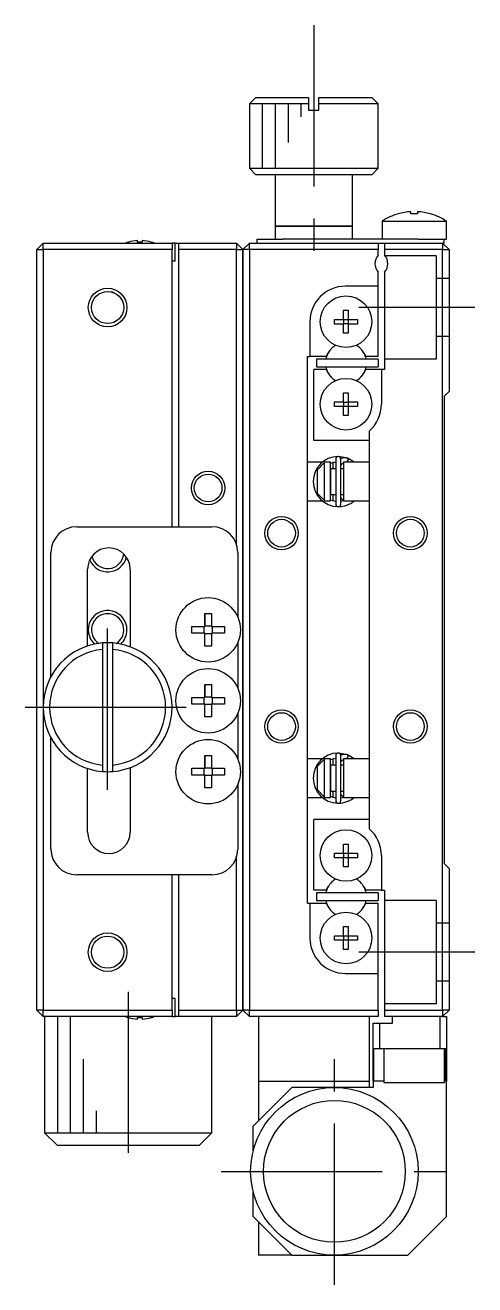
# Model space of a CAD drawing. Extents: x 36 to 360, y 45 to 263.
# Drawn here: x 212.1 to 247, y 116.1 to 213.8 of the extents above; entities that cross this region are included whole.
import ezdxf

# ---------------------------------------------------------------- set-up
doc = ezdxf.new("R2010")
doc.units = 0
doc.header["$LTSCALE"] = 10
doc.linetypes.add('CENTER', pattern=[2, 1.25, -0.25, 0.25, -0.25])
doc.linetypes.add('DASHED', pattern=[3.5, 2, -1.5])
doc.layers.get('0').update_dxf_attribs({"linetype": 'CONTINUOUS'})
doc.layers.add('CENTER', color=1, linetype='CENTER')

msp = doc.modelspace()

# ---------------------------------------------------------------- linework, layer by layer
at = {"color": 7, "linetype": 'CONTINUOUS'}
for p, q in [((229.968693, 208.179328), (229.468693, 207.679328)), ((229.968693, 208.179328), (234.068693, 208.179328)), ((234.068693, 208.179328), (234.068693, 207.679328)), ((234.868693, 208.179328), (238.968693, 208.179328)), ((234.868693, 207.679328), (234.868693, 208.179328)), ((239.468693, 207.679328), (238.968693, 208.179328)), ((234.068693, 207.679328), (229.468693, 207.679328)), ((229.468693, 207.679328), (229.468693, 202.679328)), ((234.068693, 207.679328), (234.068693, 207.179328)), ((234.068693, 207.179328), (234.868693, 207.179328)), ((239.468693, 207.679328), (234.868693, 207.679328)), ((234.868693, 207.179328), (234.868693, 207.679328)), ((239.468693, 202.679328), (239.468693, 207.679328)), ((229.468693, 202.679328), (234.468693, 202.679328)), ((229.468693, 202.679328), (229.968693, 202.179328)), ((234.468693, 202.679328), (239.468693, 202.679328)), ((238.968693, 202.179328), (239.468693, 202.679328)), ((234.468693, 202.179328), (229.968693, 202.179328)), ((231.468693, 202.179328), (231.468693, 198.179328)), ((238.968693, 202.179328), (234.468693, 202.179328)), ((237.468693, 198.179328), (237.468693, 202.179328)), ((242.008693, 199.141909), (242.008693, 199.314281)), ((242.528693, 199.314281), (242.528693, 199.141909)), ((239.768693, 198.570986), (244.768693, 198.570986)), ((239.768693, 198.570986), (239.768693, 197.179328)), ((241.010103, 199.141909), (241.00676, 199.148764)), ((242.528693, 199.141909), (242.008693, 199.141909)), ((243.530626, 199.148764), (243.527282, 199.141909)), ((244.768693, 197.179328), (244.768693, 198.570986)), ((231.468693, 198.179328), (234.468693, 198.179328)), ((237.468693, 198.179328), (231.468693, 198.179328)), ((231.468693, 198.179328), (231.468693, 197.179328)), ((234.468693, 198.179328), (237.468693, 198.179328)), ((237.468693, 197.179328), (237.468693, 198.179328)), ((212.968693, 196.379328), (213.468693, 196.879328)), ((212.968693, 196.379328), (213.468693, 196.379328)), ((212.968693, 137.379328), (212.968693, 196.379328)), ((213.468693, 196.379328), (213.468693, 196.879328)), ((213.468693, 196.879328), (223.468693, 196.879328)), ((223.468693, 196.379328), (213.468693, 196.379328)), ((213.468693, 196.379328), (213.468693, 160.879328)), ((220.082332, 196.94885), (220.080077, 196.953472)), ((220.788693, 196.94885), (220.788693, 197.069187)), ((221.148693, 196.94885), (220.788693, 196.94885)), ((221.148693, 197.069187), (221.148693, 196.94885)), ((221.857309, 196.953472), (221.855054, 196.94885)), ((223.468693, 196.879328), (223.468693, 196.379328)), ((223.718693, 196.879328), (223.468693, 196.879328)), ((223.468693, 174.879328), (223.468693, 196.379328)), ((223.718693, 195.479328), (223.718693, 196.879328)), ((223.718693, 196.879328), (223.968693, 196.879328)), ((223.968693, 196.879328), (223.968693, 196.379328)), ((223.968693, 196.879328), (228.468693, 196.879328)), ((228.468693, 196.379328), (223.968693, 196.379328)), ((223.968693, 196.379328), (223.968693, 174.879328)), ((228.468693, 196.879328), (228.468693, 196.379328)), ((228.468693, 196.879328), (228.968693, 196.379328)), ((228.468693, 173.503828), (228.468693, 196.379328)), ((228.468693, 196.379328), (228.968693, 196.379328)), ((229.468693, 196.879328), (228.968693, 196.379328)), ((228.968693, 196.379328), (228.968693, 137.379328)), ((229.468693, 196.379328), (228.968693, 196.379328)), ((228.968693, 137.379328), (228.968693, 196.379328)), ((229.468693, 196.379328), (229.468693, 196.879328)), ((229.468693, 196.879328), (239.468693, 196.879328)), ((229.468693, 196.379328), (229.468693, 137.379328)), ((239.468693, 196.379328), (229.468693, 196.379328)), ((230.068693, 196.879328), (230.068693, 197.179328)), ((230.068693, 197.179328), (232.068693, 197.179328)), ((241.193693, 197.179328), (232.068693, 197.179328)), ((239.468693, 196.879328), (239.968693, 196.879328)), ((239.468693, 196.879328), (239.468693, 196.379328)), ((239.468693, 195.940766), (239.468693, 196.379328)), ((239.968693, 196.879328), (239.968693, 196.379328)), ((239.968693, 196.879328), (244.468693, 196.879328)), ((244.468693, 196.379328), (239.968693, 196.379328)), ((239.968693, 196.379328), (239.968693, 195.940766)), ((242.568693, 197.179328), (241.193693, 197.179328)), ((242.568693, 197.179328), (244.568693, 197.179328)), ((244.568693, 196.879328), (244.468693, 196.879328)), ((244.468693, 196.879328), (244.468693, 196.379328)), ((244.468693, 196.879328), (244.968693, 196.379328)), ((244.468693, 137.379328), (244.468693, 196.379328)), ((244.468693, 196.379328), (244.968693, 196.379328)), ((244.568693, 197.179328), (244.768693, 197.179328)), ((244.568693, 197.179328), (244.568693, 196.879328)), ((244.968693, 196.379328), (244.968693, 185.379328)), ((223.718693, 195.479328), (223.468693, 195.479328)), ((239.468693, 193.529328), (239.468693, 194.61789)), ((239.968693, 194.61789), (239.968693, 187.079328)), ((239.468693, 193.529328), (236.918693, 193.529328)), ((239.468693, 188.079328), (239.468693, 193.529328)), ((236.788693, 191.66569), (237.148693, 191.66569)), ((236.788693, 190.959328), (236.788693, 191.66569)), ((237.148693, 191.66569), (237.148693, 190.959328)), ((234.168693, 190.779328), (234.168693, 188.079328)), ((236.082332, 190.599328), (236.082332, 190.959328)), ((236.082332, 190.959328), (236.788693, 190.959328)), ((236.788693, 190.599328), (236.082332, 190.599328)), ((236.799065, 190.948956), (236.788693, 190.959328)), ((236.799065, 190.6097), (236.788693, 190.599328)), ((236.788693, 189.892967), (236.788693, 190.599328)), ((236.799065, 190.6097), (236.799065, 190.948956)), ((236.799065, 190.948956), (237.138321, 190.948956)), ((237.138321, 190.6097), (236.799065, 190.6097)), ((237.138321, 190.948956), (237.148693, 190.959328)), ((237.138321, 190.948956), (237.138321, 190.6097)), ((237.138321, 190.6097), (237.148693, 190.599328)), ((237.148693, 190.959328), (237.855054, 190.959328)), ((237.148693, 190.599328), (237.148693, 189.892967)), ((237.855054, 190.599328), (237.148693, 190.599328)), ((237.855054, 190.959328), (237.855054, 190.599328)), ((237.148693, 189.892967), (236.788693, 189.892967)), ((233.968693, 188.079328), (234.168693, 188.079328)), ((233.968693, 145.679328), (233.968693, 188.079328)), ((235.417887, 188.079328), (234.168693, 188.079328)), ((234.668693, 187.879328), (234.668693, 187.279328)), ((239.468693, 187.879328), (234.668693, 187.879328)), ((235.417887, 188.079328), (235.568053, 188.339423)), ((238.369333, 188.339423), (238.519499, 188.079328)), ((239.468693, 188.079328), (238.519499, 188.079328)), ((239.468693, 187.879328), (239.468693, 187.279328)), ((234.468693, 181.579328), (234.468693, 187.079328)), ((235.417887, 187.079328), (234.468693, 187.079328)), ((234.668693, 187.279328), (239.468693, 187.279328)), ((235.417887, 187.079328), (235.568053, 186.819233)), ((238.369333, 186.819233), (238.519499, 187.079328)), ((239.718693, 187.079328), (238.519499, 187.079328)), ((239.718693, 187.079328), (239.718693, 184.379328)), ((239.968693, 187.079328), (239.718693, 187.079328)), ((236.788693, 185.26569), (237.148693, 185.26569)), ((236.788693, 184.559328), (236.788693, 185.26569)), ((237.148693, 185.26569), (237.148693, 184.559328)), ((244.618693, 185.029328), (244.968693, 185.379328)), ((244.618693, 148.729328), (244.618693, 185.029328)), ((236.082332, 184.199328), (236.082332, 184.559328)), ((236.082332, 184.559328), (236.788693, 184.559328)), ((236.788693, 184.199328), (236.082332, 184.199328)), ((236.799065, 184.548956), (236.788693, 184.559328)), ((236.799065, 184.2097), (236.788693, 184.199328)), ((236.788693, 183.492967), (236.788693, 184.199328)), ((236.799065, 184.548956), (237.138321, 184.548956)), ((236.799065, 184.2097), (236.799065, 184.548956)), ((237.138321, 184.2097), (236.799065, 184.2097)), ((237.138321, 184.548956), (237.148693, 184.559328)), ((237.138321, 184.548956), (237.138321, 184.2097)), ((237.138321, 184.2097), (237.148693, 184.199328)), ((237.148693, 184.559328), (237.855054, 184.559328)), ((237.148693, 184.199328), (237.148693, 183.492967)), ((237.855054, 184.199328), (237.148693, 184.199328)), ((237.855054, 184.559328), (237.855054, 184.199328)), ((237.148693, 183.492967), (236.788693, 183.492967)), ((238.768693, 182.300266), (238.768693, 179.454328)), ((238.768693, 181.579328), (234.468693, 181.579328)), ((235.132124, 179.879328), (233.968693, 179.879328)), ((234.768693, 179.299428), (235.268693, 179.828575)), ((235.132634, 179.879328), (235.132519, 179.879328)), ((235.268693, 179.879328), (235.268693, 179.828575)), ((235.768693, 179.879328), (235.268693, 179.879328)), ((235.268693, 179.828575), (235.268693, 176.937327)), ((235.768538, 179.814548), (236.17367, 179.92301)), ((235.768693, 176.879328), (235.768693, 179.879328)), ((235.768693, 179.379328), (235.768693, 179.879267)), ((235.957208, 179.879328), (235.957021, 179.879328)), ((235.957336, 179.879328), (235.957208, 179.879328)), ((235.95765, 179.879328), (235.957543, 179.879328)), ((235.95821, 179.879328), (235.957774, 179.879328)), ((235.968693, 179.879328), (235.958294, 179.879328)), ((235.968693, 179.379328), (235.968693, 179.879328)), ((236.173693, 180.129328), (236.173693, 176.629328)), ((237.083745, 180.187023), (236.396282, 180.322984)), ((236.569804, 180.156645), (236.562146, 180.152953)), ((236.563693, 176.629328), (236.563693, 180.129328)), ((236.601151, 180.170573), (236.569804, 180.156645)), ((236.633141, 180.182915), (236.601151, 180.170573)), ((236.665696, 180.193642), (236.633141, 180.182915)), ((236.698736, 180.202727), (236.665696, 180.193642)), ((236.674132, 179.764177), (236.685925, 179.773475)), ((236.685925, 179.773475), (236.698171, 179.782176)), ((236.698171, 179.782176), (236.71084, 179.790254)), ((236.73218, 180.21015), (236.698736, 180.202727)), ((236.71084, 179.790254), (236.723902, 179.797688)), ((236.723902, 179.797688), (236.737327, 179.804457)), ((236.765947, 180.215892), (236.73218, 180.21015)), ((236.737327, 179.804457), (236.751079, 179.810542)), ((236.751079, 179.810542), (236.765127, 179.815926)), ((236.765127, 179.815926), (236.768672, 179.817157)), ((236.799953, 180.219939), (236.765947, 180.215892)), ((236.768693, 179.879328), (236.768693, 176.879328)), ((238.768693, 179.879328), (236.768693, 179.879328)), ((236.834116, 180.222281), (236.799953, 180.219939)), ((236.868352, 180.222914), (236.834116, 180.222281)), ((236.902578, 180.221834), (236.868352, 180.222914)), ((236.93671, 180.219045), (236.902578, 180.221834)), ((236.970665, 180.214552), (236.93671, 180.219045)), ((237.004359, 180.208367), (236.970665, 180.214552)), ((237.037711, 180.200504), (237.004359, 180.208367)), ((237.039355, 179.890968), (237.033205, 179.879328)), ((237.070638, 180.190981), (237.037711, 180.200504)), ((237.045613, 179.903221), (237.039355, 179.890968)), ((237.142945, 180.161611), (237.043735, 179.879304)), ((237.05194, 179.916009), (237.045613, 179.903221)), ((237.058296, 179.929251), (237.05194, 179.916009)), ((237.064641, 179.942866), (237.058296, 179.929251)), ((237.070936, 179.956767), (237.064641, 179.942866)), ((237.103057, 180.179822), (237.070638, 180.190981)), ((237.077142, 179.970867), (237.070936, 179.956767)), ((237.083218, 179.985078), (237.077142, 179.970867)), ((237.089127, 179.99931), (237.083218, 179.985078)), ((237.094831, 180.013473), (237.089127, 179.99931)), ((237.100296, 180.02748), (237.094831, 180.013473)), ((237.105486, 180.041241), (237.100296, 180.02748)), ((237.133224, 180.167768), (237.103057, 180.179822)), ((237.110369, 180.05467), (237.105486, 180.041241)), ((237.114914, 180.067684), (237.110369, 180.05467)), ((237.119093, 180.0802), (237.114914, 180.067684)), ((237.12288, 180.09214), (237.119093, 180.0802)), ((237.12625, 180.103428), (237.12288, 180.09214)), ((237.129183, 180.113994), (237.12625, 180.103428)), ((237.13166, 180.123771), (237.129183, 180.113994)), ((237.133665, 180.132698), (237.13166, 180.123771)), ((237.131873, 180.168053), (237.133833, 180.167432)), ((237.604724, 179.879451), (237.132779, 180.166909)), ((237.135186, 180.14072), (237.133665, 180.132698)), ((237.133833, 180.167432), (237.135307, 180.165686)), ((237.136214, 180.147784), (237.135186, 180.14072)), ((237.135307, 180.165686), (237.136287, 180.162827)), ((237.136742, 180.153848), (237.136214, 180.147784)), ((237.136287, 180.162827), (237.136766, 180.158873)), ((237.136766, 180.158873), (237.136742, 180.153848)), ((237.141881, 180.162991), (237.142945, 180.161611)), ((234.768693, 177.466473), (234.768693, 179.299428)), ((235.768693, 179.379328), (235.768693, 177.379328)), ((235.768693, 177.379328), (235.768693, 179.379328)), ((236.173693, 179.379328), (235.768693, 179.379328)), ((236.563693, 179.527829), (236.564027, 179.542054)), ((236.768693, 179.379328), (236.563693, 179.379328)), ((236.564027, 179.542054), (236.565087, 179.557034)), ((236.565087, 179.557034), (236.56687, 179.571943)), ((236.56687, 179.571943), (236.569374, 179.586747)), ((236.569374, 179.586747), (236.572591, 179.60141)), ((236.572591, 179.60141), (236.576515, 179.615899)), ((236.576515, 179.615899), (236.581138, 179.630178)), ((236.581138, 179.630178), (236.586449, 179.644215)), ((236.586449, 179.644215), (236.592436, 179.657975)), ((236.592436, 179.657975), (236.599087, 179.671427)), ((236.599087, 179.671427), (236.606387, 179.684538)), ((236.606387, 179.684538), (236.614321, 179.697275)), ((236.614321, 179.697275), (236.622869, 179.709609)), ((236.622869, 179.709609), (236.632014, 179.721507)), ((236.632014, 179.721507), (236.641736, 179.732942)), ((236.641736, 179.732942), (236.652012, 179.743884)), ((236.652012, 179.743884), (236.662818, 179.754304)), ((236.662818, 179.754304), (236.674132, 179.764177)), ((238.768693, 179.454328), (238.768693, 177.304328)), ((233.968693, 176.879328), (235.132268, 176.879328)), ((235.268693, 176.937327), (234.768693, 177.466473)), ((234.768693, 177.459228), (234.768693, 177.466473)), ((235.268693, 176.937327), (235.268693, 176.879328)), ((235.268693, 176.879328), (235.768693, 176.879328)), ((236.173638, 176.835962), (235.768532, 176.943774)), ((235.768693, 176.879328), (235.768693, 177.379328)), ((235.768693, 177.379328), (236.173693, 177.379328)), ((235.956856, 176.879328), (235.957007, 176.879328)), ((235.957225, 176.879328), (235.95734, 176.879328)), ((235.95734, 176.879328), (235.957495, 176.879328)), ((235.957495, 176.879328), (235.95762, 176.879328)), ((235.957632, 176.879328), (235.957732, 176.879328)), ((235.957732, 176.879328), (235.957835, 176.879328)), ((235.957963, 176.879328), (235.95814, 176.879328)), ((235.95814, 176.879328), (235.95827, 176.879328)), ((235.958406, 176.879328), (235.968693, 176.879328)), ((235.968693, 176.879328), (235.968693, 177.379328)), ((236.563693, 177.379328), (236.768693, 177.379328)), ((236.563769, 177.224133), (236.563693, 177.230827)), ((236.768859, 176.875929), (236.563735, 176.835639)), ((236.564464, 177.209128), (236.563769, 177.224133)), ((236.565886, 177.194173), (236.564464, 177.209128)), ((236.568031, 177.179301), (236.565886, 177.194173)), ((236.570895, 177.164549), (236.568031, 177.179301)), ((236.574473, 177.149951), (236.570895, 177.164549)), ((236.578756, 177.135541), (236.574473, 177.149951)), ((236.583736, 177.121354), (236.578756, 177.135541)), ((236.589402, 177.107425), (236.583736, 177.121354)), ((236.595743, 177.093786), (236.589402, 177.107425)), ((236.602745, 177.080472), (236.595743, 177.093786)), ((236.610393, 177.067514), (236.602745, 177.080472)), ((236.61867, 177.054945), (236.610393, 177.067514)), ((236.627557, 177.042797), (236.61867, 177.054945)), ((236.637036, 177.0311), (236.627557, 177.042797)), ((236.647084, 177.019884), (236.637036, 177.0311)), ((236.657679, 177.009179), (236.647084, 177.019884)), ((236.668796, 176.999012), (236.657679, 177.009179)), ((236.680409, 176.989411), (236.668796, 176.999012)), ((236.69249, 176.980402), (236.680409, 176.989411)), ((236.70501, 176.972009), (236.69249, 176.980402)), ((236.717939, 176.964254), (236.70501, 176.972009)), ((236.731245, 176.957161), (236.717939, 176.964254)), ((236.744894, 176.950748), (236.731245, 176.957161)), ((236.758852, 176.945035), (236.744894, 176.950748)), ((236.768668, 176.941501), (236.758852, 176.945035)), ((236.768693, 176.879328), (238.768693, 176.879328)), ((236.780338, 176.879045), (236.768859, 176.875929)), ((238.768693, 177.304328), (238.768693, 156.454328)), ((237.074436, 176.56889), (237.075364, 176.56919)), ((237.075364, 176.56919), (237.076793, 176.569655)), ((237.076793, 176.569655), (237.078097, 176.570083)), ((237.078097, 176.570083), (237.079012, 176.570385)), ((237.079012, 176.570385), (237.080242, 176.570793)), ((237.080242, 176.570793), (237.081231, 176.571123)), ((237.081231, 176.571123), (237.08239, 176.571512)), ((237.08239, 176.571512), (237.083419, 176.571859)), ((237.083419, 176.571859), (237.085641, 176.572615)), ((237.085641, 176.572615), (237.086553, 176.572927)), ((237.086553, 176.572927), (237.090897, 176.574436)), ((237.090897, 176.574436), (237.092926, 176.575152)), ((237.092926, 176.575152), (237.095755, 176.576162)), ((237.095755, 176.576162), (237.133224, 176.590888)), ((237.129331, 176.591133), (237.131873, 176.590603)), ((237.131873, 176.590603), (237.131553, 176.591367)), ((237.133224, 176.590888), (237.131873, 176.590603)), ((237.132981, 176.591833), (237.150935, 176.599619)), ((237.133953, 176.591311), (237.133224, 176.590888)), ((216.068693, 174.879328), (226.568693, 174.879328)), ((214.068693, 163.254197), (214.068693, 172.879328)), ((228.568693, 172.879328), (228.568693, 167.859124)), ((216.918693, 165.633011), (216.918693, 171.579328)), ((220.218693, 171.579328), (220.218693, 165.563077)), ((226.008693, 168.137918), (226.528693, 168.137918)), ((226.008693, 167.139328), (226.008693, 168.137918)), ((226.008693, 168.137918), (226.008693, 167.180703)), ((226.528693, 168.137918), (226.528693, 167.139328)), ((225.010103, 167.139328), (226.008693, 167.139328)), ((225.010103, 166.619328), (225.010103, 167.139328)), ((225.967318, 166.619328), (225.967318, 167.139328)), ((226.008693, 167.139328), (226.008693, 167.180703)), ((226.008693, 167.180703), (226.528693, 167.180703)), ((226.528693, 167.139328), (227.527282, 167.139328)), ((226.570068, 167.139328), (226.570068, 166.619328)), ((227.527282, 167.139328), (227.527282, 166.619328)), ((226.008693, 166.619328), (225.010103, 166.619328)), ((226.008693, 165.620739), (226.008693, 166.619328)), ((226.008693, 166.577953), (226.008693, 166.619328)), ((226.008693, 165.620739), (226.008693, 166.577953)), ((226.528693, 166.577953), (226.008693, 166.577953)), ((226.528693, 166.619328), (226.528693, 165.620739)), ((227.527282, 166.619328), (226.528693, 166.619328)), ((218.068693, 165.863303), (218.068693, 165.361515)), ((218.068693, 165.361515), (218.068693, 156.397141)), ((218.868693, 165.361515), (218.868693, 165.863303)), ((218.868693, 156.397141), (218.868693, 165.361515)), ((226.528693, 165.620739), (226.008693, 165.620739)), ((228.568693, 165.899532), (228.568693, 162.359124)), ((226.008693, 162.637918), (226.528693, 162.637918)), ((226.008693, 161.639328), (226.008693, 162.637918)), ((226.008693, 162.637918), (226.008693, 161.680703)), ((226.528693, 162.637918), (226.528693, 161.639328)), ((225.010103, 161.639328), (226.008693, 161.639328)), ((225.010103, 161.119328), (225.010103, 161.639328)), ((225.967318, 161.119328), (225.967318, 161.639328)), ((226.008693, 161.639328), (226.008693, 161.680703)), ((226.008693, 161.680703), (226.528693, 161.680703)), ((226.528693, 161.639328), (227.527282, 161.639328)), ((226.570068, 161.639328), (226.570068, 161.119328)), ((227.527282, 161.639328), (227.527282, 161.119328)), ((213.468693, 160.879328), (213.468693, 137.379328)), ((226.008693, 161.119328), (225.010103, 161.119328)), ((226.008693, 160.120739), (226.008693, 161.119328)), ((226.008693, 161.077953), (226.008693, 161.119328)), ((226.008693, 160.120739), (226.008693, 161.077953)), ((226.528693, 161.077953), (226.008693, 161.077953)), ((226.528693, 161.119328), (226.528693, 160.120739)), ((227.527282, 161.119328), (226.528693, 161.119328)), ((228.568693, 160.399532), (228.568693, 156.859124)), ((226.528693, 160.120739), (226.008693, 160.120739)), ((214.068693, 149.879328), (214.068693, 158.50446)), ((237.083745, 157.187023), (236.396282, 157.322984)), ((218.068693, 156.397141), (218.068693, 155.895354)), ((218.868693, 155.895354), (218.868693, 156.397141)), ((226.008693, 157.137918), (226.528693, 157.137918)), ((226.008693, 156.139328), (226.008693, 157.137918)), ((226.008693, 157.137918), (226.008693, 156.180703)), ((226.528693, 157.137918), (226.528693, 156.139328)), ((235.132124, 156.879328), (233.968693, 156.879328)), ((234.768693, 156.299428), (235.268693, 156.828575)), ((235.132634, 156.879328), (235.132519, 156.879328)), ((235.268693, 156.879328), (235.268693, 156.828575)), ((235.768693, 156.879328), (235.268693, 156.879328)), ((235.268693, 156.828575), (235.268693, 153.937327)), ((235.768538, 156.814548), (236.17367, 156.92301)), ((235.768693, 153.879328), (235.768693, 156.879328)), ((235.768693, 156.379328), (235.768693, 156.879267)), ((235.768693, 156.379328), (235.768693, 154.379328)), ((235.768693, 154.379328), (235.768693, 156.379328)), ((236.173693, 156.379328), (235.768693, 156.379328)), ((235.957208, 156.879328), (235.957021, 156.879328)), ((235.957336, 156.879328), (235.957208, 156.879328)), ((235.95765, 156.879328), (235.957543, 156.879328)), ((235.95821, 156.879328), (235.957774, 156.879328)), ((235.968693, 156.879328), (235.958294, 156.879328)), ((235.968693, 156.379328), (235.968693, 156.879328)), ((236.173693, 157.129328), (236.173693, 153.629328)), ((236.569804, 157.156645), (236.562146, 157.152953)), ((236.563693, 153.629328), (236.563693, 157.129328)), ((236.563693, 156.527829), (236.564027, 156.542054)), ((236.768693, 156.379328), (236.563693, 156.379328)), ((236.564027, 156.542054), (236.565087, 156.557034)), ((236.565087, 156.557034), (236.56687, 156.571943)), ((236.56687, 156.571943), (236.569374, 156.586747)), ((236.569374, 156.586747), (236.572591, 156.60141)), ((236.601151, 157.170573), (236.569804, 157.156645)), ((236.572591, 156.60141), (236.576515, 156.615899)), ((236.576515, 156.615899), (236.581138, 156.630178)), ((236.581138, 156.630178), (236.586449, 156.644215)), ((236.586449, 156.644215), (236.592436, 156.657975)), ((236.592436, 156.657975), (236.599087, 156.671427)), ((236.599087, 156.671427), (236.606387, 156.684538)), ((236.633141, 157.182915), (236.601151, 157.170573)), ((236.606387, 156.684538), (236.614321, 156.697275)), ((236.614321, 156.697275), (236.622869, 156.709609)), ((236.622869, 156.709609), (236.632014, 156.721507)), ((236.632014, 156.721507), (236.641736, 156.732942)), ((236.665696, 157.193642), (236.633141, 157.182915)), ((236.641736, 156.732942), (236.652012, 156.743884)), ((236.652012, 156.743884), (236.662818, 156.754304)), ((236.662818, 156.754304), (236.674132, 156.764177)), ((236.698736, 157.202727), (236.665696, 157.193642)), ((236.674132, 156.764177), (236.685925, 156.773475)), ((236.685925, 156.773475), (236.698171, 156.782176)), ((236.698171, 156.782176), (236.71084, 156.790254)), ((236.73218, 157.21015), (236.698736, 157.202727)), ((236.71084, 156.790254), (236.723902, 156.797688)), ((236.723902, 156.797688), (236.737327, 156.804457)), ((236.765947, 157.215892), (236.73218, 157.21015)), ((236.737327, 156.804457), (236.751079, 156.810542)), ((236.751079, 156.810542), (236.765127, 156.815926)), ((236.765127, 156.815926), (236.768672, 156.817157)), ((236.799953, 157.219939), (236.765947, 157.215892)), ((236.768693, 156.879328), (236.768693, 153.879328)), ((238.768693, 156.879328), (236.768693, 156.879328)), ((236.834116, 157.222281), (236.799953, 157.219939)), ((236.868352, 157.222914), (236.834116, 157.222281)), ((236.902578, 157.221834), (236.868352, 157.222914)), ((236.93671, 157.219045), (236.902578, 157.221834)), ((236.970665, 157.214552), (236.93671, 157.219045)), ((237.004359, 157.208367), (236.970665, 157.214552)), ((237.037711, 157.200504), (237.004359, 157.208367)), ((237.039355, 156.890968), (237.033205, 156.879328)), ((237.070638, 157.190981), (237.037711, 157.200504)), ((237.045613, 156.903221), (237.039355, 156.890968)), ((237.141881, 157.162991), (237.043735, 156.879304)), ((237.05194, 156.916009), (237.045613, 156.903221)), ((237.058296, 156.929251), (237.05194, 156.916009)), ((237.064641, 156.942866), (237.058296, 156.929251)), ((237.070936, 156.956767), (237.064641, 156.942866)), ((237.103057, 157.179822), (237.070638, 157.190981)), ((237.077142, 156.970867), (237.070936, 156.956767)), ((237.083218, 156.985078), (237.077142, 156.970867)), ((237.089127, 156.99931), (237.083218, 156.985078)), ((237.094831, 157.013473), (237.089127, 156.99931)), ((237.100296, 157.02748), (237.094831, 157.013473)), ((237.105486, 157.041241), (237.100296, 157.02748)), ((237.133224, 157.167768), (237.103057, 157.179822)), ((237.110369, 157.05467), (237.105486, 157.041241)), ((237.114914, 157.067684), (237.110369, 157.05467)), ((237.119093, 157.0802), (237.114914, 157.067684)), ((237.12288, 157.09214), (237.119093, 157.0802)), ((237.12625, 157.103428), (237.12288, 157.09214)), ((237.129183, 157.113994), (237.12625, 157.103428)), ((237.13166, 157.123771), (237.129183, 157.113994)), ((237.133665, 157.132698), (237.13166, 157.123771)), ((237.131873, 157.168053), (237.133833, 157.167432)), ((237.604724, 156.879451), (237.132779, 157.166909)), ((237.135186, 157.14072), (237.133665, 157.132698)), ((237.133833, 157.167432), (237.135307, 157.165686)), ((237.136214, 157.147784), (237.135186, 157.14072)), ((237.135307, 157.165686), (237.136287, 157.162827)), ((237.136742, 157.153848), (237.136214, 157.147784)), ((237.136287, 157.162827), (237.136766, 157.158873)), ((237.136766, 157.158873), (237.136742, 157.153848)), ((237.162086, 157.154092), (237.142417, 157.162747)), ((238.768693, 156.454328), (238.768693, 154.304328)), ((216.918693, 151.179328), (216.918693, 156.125645)), ((220.218693, 156.19558), (220.218693, 151.179328)), ((225.010103, 156.139328), (226.008693, 156.139328)), ((225.010103, 155.619328), (225.010103, 156.139328)), ((226.008693, 155.619328), (225.010103, 155.619328)), ((225.967318, 155.619328), (225.967318, 156.139328)), ((226.008693, 156.139328), (226.008693, 156.180703)), ((226.008693, 156.180703), (226.528693, 156.180703)), ((226.008693, 154.620739), (226.008693, 155.619328)), ((226.008693, 155.577953), (226.008693, 155.619328)), ((226.008693, 154.620739), (226.008693, 155.577953)), ((226.528693, 155.577953), (226.008693, 155.577953)), ((226.528693, 156.139328), (227.527282, 156.139328)), ((226.528693, 155.619328), (226.528693, 154.620739)), ((227.527282, 155.619328), (226.528693, 155.619328)), ((226.570068, 156.139328), (226.570068, 155.619328)), ((227.527282, 156.139328), (227.527282, 155.619328)), ((234.768693, 154.466473), (234.768693, 156.299428)), ((226.528693, 154.620739), (226.008693, 154.620739)), ((228.568693, 154.899532), (228.568693, 149.879328)), ((235.268693, 153.937327), (234.768693, 154.466473)), ((234.768693, 154.459228), (234.768693, 154.466473)), ((235.768693, 153.879328), (235.768693, 154.379328)), ((235.768693, 154.379328), (236.173693, 154.379328)), ((235.968693, 153.879328), (235.968693, 154.379328)), ((236.563693, 154.379328), (236.768693, 154.379328)), ((233.968693, 153.879328), (235.132268, 153.879328)), ((235.268693, 153.937327), (235.268693, 153.879328)), ((235.268693, 153.879328), (235.768693, 153.879328)), ((236.173638, 153.835962), (235.768532, 153.943774)), ((235.956856, 153.879328), (235.957007, 153.879328)), ((235.957225, 153.879328), (235.95734, 153.879328)), ((235.95734, 153.879328), (235.957495, 153.879328)), ((235.957495, 153.879328), (235.95762, 153.879328)), ((235.957632, 153.879328), (235.957732, 153.879328)), ((235.957732, 153.879328), (235.957835, 153.879328)), ((235.957963, 153.879328), (235.95814, 153.879328)), ((235.95814, 153.879328), (235.95827, 153.879328)), ((235.958406, 153.879328), (235.968693, 153.879328)), ((236.563769, 154.224133), (236.563693, 154.230827)), ((236.768859, 153.875929), (236.563735, 153.835639)), ((236.564464, 154.209128), (236.563769, 154.224133)), ((236.565886, 154.194173), (236.564464, 154.209128)), ((236.568031, 154.179301), (236.565886, 154.194173)), ((236.570895, 154.164549), (236.568031, 154.179301)), ((236.574473, 154.149951), (236.570895, 154.164549)), ((236.578756, 154.135541), (236.574473, 154.149951)), ((236.583736, 154.121354), (236.578756, 154.135541)), ((236.589402, 154.107425), (236.583736, 154.121354)), ((236.595743, 154.093786), (236.589402, 154.107425)), ((236.602745, 154.080472), (236.595743, 154.093786)), ((236.610393, 154.067514), (236.602745, 154.080472)), ((236.61867, 154.054945), (236.610393, 154.067514)), ((236.627557, 154.042797), (236.61867, 154.054945)), ((236.637036, 154.0311), (236.627557, 154.042797)), ((236.647084, 154.019884), (236.637036, 154.0311)), ((236.657679, 154.009179), (236.647084, 154.019884)), ((236.668796, 153.999012), (236.657679, 154.009179)), ((236.680409, 153.989411), (236.668796, 153.999012)), ((236.69249, 153.980402), (236.680409, 153.989411)), ((236.70501, 153.972009), (236.69249, 153.980402)), ((236.717939, 153.964254), (236.70501, 153.972009)), ((236.731245, 153.957161), (236.717939, 153.964254)), ((236.744894, 153.950748), (236.731245, 153.957161)), ((236.758852, 153.945035), (236.744894, 153.950748)), ((236.768668, 153.941501), (236.758852, 153.945035)), ((236.768693, 153.879328), (238.768693, 153.879328)), ((236.780338, 153.879045), (236.768859, 153.875929)), ((237.074436, 153.56889), (237.075364, 153.56919)), ((237.075364, 153.56919), (237.076793, 153.569655)), ((237.076793, 153.569655), (237.078097, 153.570083)), ((237.078097, 153.570083), (237.079012, 153.570385)), ((237.079012, 153.570385), (237.080242, 153.570793)), ((237.080242, 153.570793), (237.081231, 153.571123)), ((237.081231, 153.571123), (237.08239, 153.571512)), ((237.08239, 153.571512), (237.083419, 153.571859)), ((237.083419, 153.571859), (237.085641, 153.572615)), ((237.085641, 153.572615), (237.086553, 153.572927)), ((237.086553, 153.572927), (237.090897, 153.574436)), ((237.090897, 153.574436), (237.092926, 153.575152)), ((237.092926, 153.575152), (237.095755, 153.576162)), ((237.095755, 153.576162), (237.133224, 153.590888)), ((237.129331, 153.591133), (237.131873, 153.590603)), ((237.131873, 153.590603), (237.131553, 153.591367)), ((237.133224, 153.590888), (237.131873, 153.590603)), ((237.132981, 153.591833), (237.165788, 153.606226)), ((237.133953, 153.591311), (237.133224, 153.590888)), ((238.768693, 154.304328), (238.768693, 151.45839)), ((234.468693, 146.679328), (234.468693, 152.179328)), ((238.768693, 152.179328), (234.468693, 152.179328)), ((236.082332, 149.199328), (236.082332, 149.559328)), ((236.082332, 149.559328), (236.788693, 149.559328)), ((236.788693, 150.26569), (237.148693, 150.26569)), ((236.788693, 149.559328), (236.788693, 150.26569)), ((236.799065, 149.548956), (236.788693, 149.559328)), ((236.799065, 149.548956), (237.138321, 149.548956)), ((236.799065, 149.2097), (236.799065, 149.548956)), ((237.138321, 149.548956), (237.148693, 149.559328)), ((237.138321, 149.548956), (237.138321, 149.2097)), ((237.148693, 150.26569), (237.148693, 149.559328)), ((237.148693, 149.559328), (237.855054, 149.559328)), ((237.855054, 149.559328), (237.855054, 149.199328)), ((228.468693, 137.379328), (228.468693, 149.254828)), ((236.788693, 149.199328), (236.082332, 149.199328)), ((236.799065, 149.2097), (236.788693, 149.199328)), ((236.788693, 148.492967), (236.788693, 149.199328)), ((237.138321, 149.2097), (236.799065, 149.2097)), ((237.138321, 149.2097), (237.148693, 149.199328)), ((237.148693, 149.199328), (237.148693, 148.492967)), ((237.855054, 149.199328), (237.148693, 149.199328)), ((239.718693, 149.379328), (239.718693, 146.679328)), ((244.968693, 148.379328), (244.618693, 148.729328)), ((226.568693, 147.879328), (216.068693, 147.879328)), ((223.468693, 137.379328), (223.468693, 147.879328)), ((223.968693, 147.879328), (223.968693, 137.379328)), ((237.148693, 148.492967), (236.788693, 148.492967)), ((244.968693, 148.379328), (244.968693, 137.379328)), ((235.417887, 146.679328), (234.468693, 146.679328)), ((235.417887, 146.679328), (235.568053, 146.939423)), ((238.369333, 146.939423), (238.519499, 146.679328)), ((239.718693, 146.679328), (238.519499, 146.679328)), ((239.718693, 146.679328), (239.968693, 146.679328)), ((239.968693, 146.679328), (239.968693, 137.379328)), ((233.968693, 145.679328), (234.168693, 145.679328)), ((234.168693, 145.679328), (234.168693, 142.979328)), ((234.168693, 145.679328), (235.417887, 145.679328)), ((234.668693, 146.479328), (234.668693, 145.879328)), ((239.468693, 146.479328), (234.668693, 146.479328)), ((234.668693, 145.879328), (239.468693, 145.879328)), ((235.417887, 145.679328), (235.568053, 145.419233)), ((238.369333, 145.419233), (238.519499, 145.679328)), ((238.519499, 145.679328), (239.468693, 145.679328)), ((239.468693, 146.479328), (239.468693, 145.879328)), ((239.468693, 140.229328), (239.468693, 145.679328)), ((236.788693, 143.86569), (237.148693, 143.86569)), ((236.788693, 143.159328), (236.788693, 143.86569)), ((237.148693, 143.86569), (237.148693, 143.159328)), ((236.082332, 142.799328), (236.082332, 143.159328)), ((236.082332, 143.159328), (236.788693, 143.159328)), ((236.788693, 142.799328), (236.082332, 142.799328)), ((236.799065, 143.148956), (236.788693, 143.159328)), ((236.799065, 142.8097), (236.788693, 142.799328)), ((236.788693, 142.092967), (236.788693, 142.799328)), ((236.799065, 143.148956), (237.138321, 143.148956)), ((236.799065, 142.8097), (236.799065, 143.148956)), ((237.138321, 142.8097), (236.799065, 142.8097)), ((237.138321, 143.148956), (237.148693, 143.159328)), ((237.138321, 143.148956), (237.138321, 142.8097)), ((237.138321, 142.8097), (237.148693, 142.799328)), ((237.148693, 143.159328), (237.855054, 143.159328)), ((237.148693, 142.799328), (237.148693, 142.092967)), ((237.855054, 142.799328), (237.148693, 142.799328)), ((237.855054, 143.159328), (237.855054, 142.799328)), ((237.148693, 142.092967), (236.788693, 142.092967)), ((236.918693, 140.229328), (239.468693, 140.229328)), ((239.468693, 137.379328), (239.468693, 140.229328)), ((223.718693, 138.279328), (223.468693, 138.279328)), ((223.718693, 136.879328), (223.718693, 138.279328)), ((213.468693, 137.379328), (212.968693, 137.379328)), ((213.468693, 136.879328), (212.968693, 137.379328)), ((213.468693, 137.379328), (223.468693, 137.379328)), ((213.468693, 136.879328), (213.468693, 137.379328)), ((223.468693, 136.879328), (213.468693, 136.879328)), ((213.568693, 136.879328), (213.568693, 127.879328)), ((220.080077, 136.805184), (220.082332, 136.809807)), ((220.788693, 136.809807), (221.148693, 136.809807)), ((220.788693, 136.689469), (220.788693, 136.809807)), ((221.148693, 136.809807), (221.148693, 136.689469)), ((221.855054, 136.809807), (221.857309, 136.805184)), ((223.468693, 137.379328), (223.468693, 136.879328)), ((223.468693, 136.879328), (223.718693, 136.879328)), ((223.968693, 136.879328), (223.718693, 136.879328)), ((223.968693, 137.379328), (228.468693, 137.379328)), ((223.968693, 137.379328), (223.968693, 136.879328)), ((228.468693, 136.879328), (223.968693, 136.879328)), ((226.568693, 127.879328), (226.568693, 136.879328)), ((228.468693, 137.379328), (228.968693, 137.379328)), ((228.468693, 137.379328), (228.468693, 136.879328)), ((228.468693, 136.879328), (228.968693, 137.379328)), ((229.468693, 137.379328), (228.968693, 137.379328)), ((229.468693, 136.879328), (228.968693, 137.379328)), ((229.468693, 137.379328), (239.468693, 137.379328)), ((229.468693, 136.879328), (229.468693, 137.379328)), ((239.468693, 136.879328), (229.468693, 136.879328)), ((230.168693, 136.879328), (230.168693, 131.879328)), ((238.768693, 136.879328), (238.768693, 131.879328)), ((239.468693, 137.379328), (239.468693, 136.879328)), ((239.968693, 137.379328), (244.468693, 137.379328)), ((239.968693, 137.379328), (239.968693, 136.879328)), ((244.468693, 136.879328), (239.968693, 136.879328)), ((240.568693, 136.379328), (240.568693, 136.879328)), ((244.268693, 134.379328), (244.268693, 136.879328)), ((244.968693, 137.379328), (244.468693, 137.379328)), ((244.468693, 137.379328), (244.468693, 136.879328)), ((244.968693, 137.379328), (244.468693, 136.879328)), ((244.468693, 136.879328), (244.768693, 136.879328)), ((244.768693, 136.879328), (244.768693, 134.379328)), ((239.068693, 134.379328), (239.068693, 136.379328)), ((239.068693, 136.379328), (239.568693, 136.379328)), ((239.568693, 136.379328), (239.568693, 134.379328)), ((239.568693, 136.379328), (240.568693, 136.379328)), ((239.568693, 134.379328), (239.068693, 134.379328)), ((239.068693, 131.879328), (239.068693, 134.379328)), ((239.108957, 134.379328), (239.108957, 131.879328)), ((244.268693, 134.379328), (239.568693, 134.379328)), ((239.918693, 134.379328), (239.918693, 131.779328)), ((244.768693, 134.379328), (244.268693, 134.379328)), ((244.618693, 131.779328), (244.618693, 134.379328)), ((244.699514, 131.879328), (244.699514, 134.379328)), ((244.768693, 134.379328), (244.768693, 131.879328)), ((232.768693, 131.379328), (229.768693, 128.379328)), ((230.168693, 131.879328), (238.768693, 131.879328)), ((230.168693, 131.879328), (230.168693, 128.779328)), ((236.068693, 131.379328), (232.768693, 131.379328)), ((239.068693, 131.379328), (236.068693, 131.379328)), ((238.768693, 131.879328), (238.768693, 131.379328)), ((239.108957, 131.879328), (239.068693, 131.879328)), ((239.068693, 131.879328), (239.068693, 131.379328)), ((239.918693, 131.879328), (239.108957, 131.879328)), ((239.918693, 131.779328), (242.268693, 131.779328)), ((242.268693, 131.779328), (244.618693, 131.779328)), ((244.699514, 131.879328), (244.618693, 131.879328)), ((244.768693, 131.879328), (244.699514, 131.879328)), ((244.768693, 121.379328), (244.768693, 131.879328)), ((229.768693, 126.479328), (229.768693, 128.379328)), ((213.568693, 127.879328), (220.009825, 127.879328)), ((213.568693, 127.879328), (214.568693, 126.879328)), ((220.009825, 127.879328), (226.568693, 127.879328)), ((225.568693, 126.879328), (226.568693, 127.879328)), ((220.018882, 126.879328), (214.568693, 126.879328)), ((225.568693, 126.879328), (220.018882, 126.879328)), ((229.768693, 121.379328), (229.768693, 123.279328)), ((229.768693, 121.379328), (232.768693, 118.379328)), ((241.768693, 118.379328), (244.768693, 121.379328)), ((230.168693, 120.979328), (230.168693, 118.379328)), ((232.768693, 118.379328), (230.168693, 118.379328)), ((232.768693, 118.379328), (236.068693, 118.379328)), ((236.068693, 118.379328), (241.768693, 118.379328))]:
    msp.add_line(p, q, dxfattribs=at)
at = {"color": 3, "linetype": 'CONTINUOUS'}
for p, q in [((230.468693, 207.679328), (230.468693, 202.679328)), ((231.468693, 207.679328), (231.468693, 202.679328)), ((232.468693, 207.679328), (232.468693, 204.679328)), ((233.468693, 207.679328), (233.468693, 206.679328)), ((218.968693, 193.024972), (218.786509, 193.08825)), ((214.568693, 136.879328), (214.568693, 127.879328)), ((215.568693, 136.879328), (215.568693, 127.879328)), ((216.568693, 133.579328), (216.568693, 127.879328)), ((217.568693, 129.579328), (217.568693, 127.879328))]:
    msp.add_line(p, q, dxfattribs=at)
at = {"color": 3, "linetype": 'DASHED'}
for p, q in [((243.968693, 195.879328), (239.968693, 195.879328)), ((243.968693, 195.879328), (243.968693, 187.879328)), ((244.968693, 194.129328), (243.968693, 194.129328)), ((244.968693, 189.629328), (243.968693, 189.629328)), ((243.968693, 187.879328), (239.968693, 187.879328)), ((243.968693, 145.879328), (239.968693, 145.879328)), ((243.968693, 145.879328), (243.968693, 137.879328)), ((244.968693, 144.129328), (243.968693, 144.129328)), ((244.968693, 139.629328), (243.968693, 139.629328)), ((243.968693, 137.879328), (239.968693, 137.879328))]:
    msp.add_line(p, q, dxfattribs=at)
at = {"color": 3, "linetype": 'CONTINUOUS'}
for centre, radius in [((218.468693, 191.879328), 1.5), ((226.268693, 177.879328), 1.3), ((231.968693, 174.379328), 1.3), ((241.968693, 174.379328), 1.3), ((231.968693, 159.379328), 1.3), ((241.968693, 159.379328), 1.3), ((218.468693, 141.879328), 1.5)]:
    msp.add_circle(centre, radius, dxfattribs=at)
at = {"color": 7, "linetype": 'CONTINUOUS'}
for centre, radius in [((218.468693, 191.879328), 1.25), ((236.968693, 190.779328), 2), ((236.968693, 184.379328), 2), ((226.268693, 177.879328), 1.075), ((231.968693, 174.379328), 1.075), ((241.968693, 174.379328), 1.075), ((226.268693, 166.879328), 2.5), ((226.268693, 161.379328), 2.5), ((231.968693, 159.379328), 1.075), ((241.968693, 159.379328), 1.075), ((226.268693, 155.879328), 2.5), ((236.968693, 149.379328), 2), ((236.968693, 142.979328), 2), ((218.468693, 141.879328), 1.25), ((236.068693, 124.879328), 6.5), ((236.068693, 124.879328), 5.5)]:
    msp.add_circle(centre, radius, dxfattribs=at)
for centre, radius, start, end in [((242.268693, 194.829328), 4.492483, 93.317816, 106.26943), ((242.268693, 194.829328), 4.492483, 73.73057, 86.682184), ((242.268693, 194.829328), 4.5, 106.285843, 123.748989), ((242.268693, 194.829328), 4.5, 56.251011, 73.714157), ((220.968693, 193.879328), 3.2, 106.122533, 110.364135), ((220.968693, 193.879328), 3.194933, 93.229709, 106.106712), ((220.968693, 193.879328), 3.194933, 73.893288, 86.770291), ((220.968693, 193.879328), 3.2, 69.635865, 73.877467), ((240.218693, 195.279328), 1, 138.590378, 221.409622), ((239.218693, 195.279328), 1, 318.590378, 41.409622), ((236.918693, 190.779328), 2.75, 90, 180), ((236.968693, 187.579327), 1.5875, 135.000249, 169.10691), ((237.083598, 187.464423), 1.75, 135, 150), ((236.968693, 187.579327), 1.5875, 120.433182, 135.000249), ((237.083598, 187.464423), 1.75, 121.881533, 135), ((236.968693, 187.579327), 1.5875, 44.999751, 59.566818), ((236.853788, 187.464423), 1.75, 45, 58.118467), ((236.853788, 187.464423), 1.75, 30, 45), ((236.968693, 187.579327), 1.5875, 10.89309, 44.999751), ((236.968693, 187.579327), 1.5875, 190.893016, 225.000249), ((237.083598, 187.694233), 1.75, 210, 225), ((236.968693, 187.579327), 1.5875, 314.999751, 349.106984), ((236.853788, 187.694233), 1.75, 315, 330), ((237.083598, 187.694233), 1.75, 225, 238.118467), ((236.968693, 187.579327), 1.5875, 225.000249, 239.566737), ((236.968693, 187.579327), 1.5875, 300.433263, 314.999751), ((236.853788, 187.694233), 1.75, 301.881533, 315), ((236.968693, 184.379328), 2.75, 310.885193, 0), ((236.368644, 178.379373), 1.943868, 90.672315, 269.257985), ((236.368693, 180.129328), 0.195, 0, 180), ((236.36698, 178.3844), 1.94898, 270.774434, 309.429122), ((236.368693, 176.629328), 0.195, 180, 0), ((216.068693, 172.879328), 2, 90, 180), ((226.568693, 172.879328), 2, 0, 90), ((218.568693, 171.579328), 1.65, 0, 180), ((218.468693, 172.879328), 1.25, 193.934541, 354.86287), ((218.468693, 166.879328), 1.25, 90, 236.87706), ((218.468693, 166.879328), 1.25, 303.12294, 90), ((218.468693, 160.879328), 5, 94.588566, 265.411434), ((218.468693, 160.879328), 4.5, 95.099689, 264.900311), ((218.468693, 160.879328), 5, 85.411434, 94.588566), ((218.468693, 160.879328), 5, 274.588566, 85.411434), ((218.468693, 160.879328), 4.5, 275.099689, 84.900311), ((236.368644, 155.379373), 1.943868, 90.672315, 269.257985), ((236.368693, 157.129328), 0.195, 0, 180), ((218.468693, 160.879328), 5, 265.411434, 274.588566), ((236.368693, 153.629328), 0.195, 180, 0), ((236.36698, 155.3844), 1.94898, 270.774434, 309.429122), ((236.968693, 149.379328), 2.75, 0, 49.114807), ((218.568693, 151.179328), 1.65, 180, 0), ((216.068693, 149.879328), 2, 180, 270), ((226.568693, 149.879328), 2, 270, 0), ((236.968693, 146.179327), 1.5875, 120.433182, 135.000249), ((237.083598, 146.064423), 1.75, 121.881533, 135), ((236.968693, 146.179327), 1.5875, 44.999751, 59.566818), ((236.853788, 146.064423), 1.75, 45, 58.118467), ((236.968693, 146.179327), 1.5875, 135.000249, 169.10691), ((237.083598, 146.064423), 1.75, 135, 150), ((236.853788, 146.064423), 1.75, 30, 45), ((236.968693, 146.179327), 1.5875, 10.89309, 44.999751), ((236.968693, 146.179327), 1.5875, 190.893016, 225.000249), ((236.968693, 146.179327), 1.5875, 314.999751, 349.106984), ((237.083598, 146.294233), 1.75, 210, 225), ((237.083598, 146.294233), 1.75, 225, 238.118467), ((236.968693, 146.179327), 1.5875, 225.000249, 239.566737), ((236.968693, 146.179327), 1.5875, 300.433263, 314.999751), ((236.853788, 146.294233), 1.75, 301.881533, 315), ((236.853788, 146.294233), 1.75, 315, 330), ((236.918693, 142.979328), 2.75, 180, 270), ((220.968693, 139.879328), 3.2, 249.635865, 253.877467), ((220.968693, 139.879328), 3.194933, 253.893288, 266.770291), ((220.968693, 139.879328), 3.194933, 273.229709, 286.106712), ((220.968693, 139.879328), 3.2, 286.122533, 290.364135)]:
    msp.add_arc(centre, radius, start, end, dxfattribs=at)
at = {"color": 3, "linetype": 'CONTINUOUS'}
for centre, start, end in [((218.468693, 172.879328), 202.688088, 346.109323), ((218.468693, 166.879328), 0, 227.401187), ((218.468693, 166.879328), 312.598813, 0)]:
    msp.add_arc(centre, 1.5, start, end, dxfattribs=at)
at = {"layer": 'CENTER', "color": 1, "linetype": 'CENTER'}
for p, q in [((234.468693, 213.779328), (234.468693, 194.279328)), ((246.968693, 191.879328), (237.968693, 191.879328)), ((218.468693, 154.479328), (218.468693, 167.279328)), ((212.068693, 160.879328), (224.868693, 160.879328)), ((246.968693, 141.879328), (237.968693, 141.879328)), ((220.068693, 138.809328), (220.068693, 125.949328)), ((236.068693, 116.079328), (236.068693, 133.679328)), ((227.268693, 124.879328), (244.868693, 124.879328))]:
    msp.add_line(p, q, dxfattribs=at)

doc.saveas('drawing.dxf')
